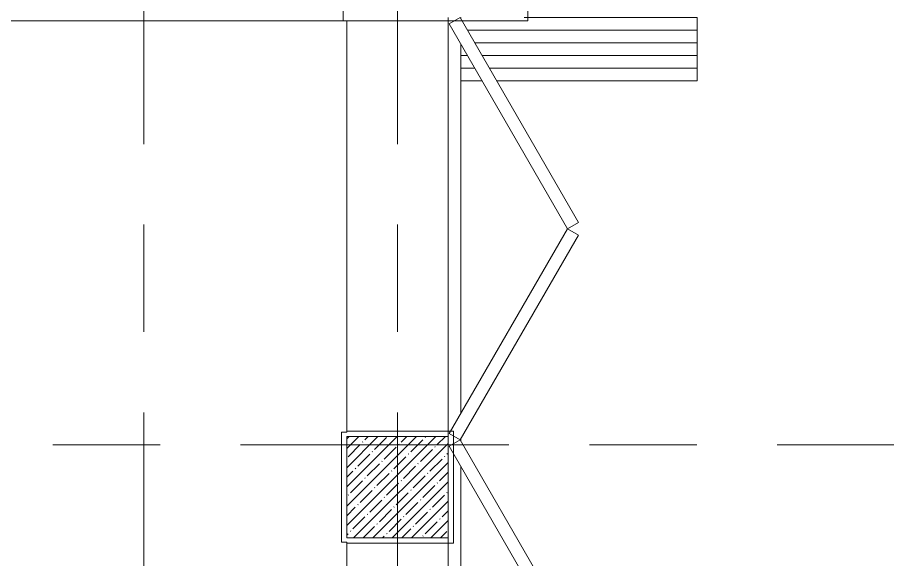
# Model space of a CAD drawing. Header units: millimetres. Extents: x -4029 to 232974, y -8553 to 104777.
# Drawn here: x 11762 to 16910, y 21471 to 24680 of the extents above; entities that cross this region are included whole.
import ezdxf

# ---------------------------------------------------------------- set-up
doc = ezdxf.new("R2010")
doc.units = ezdxf.units.MM
doc.linetypes.add('Осевая', pattern=[3175, 635, -476.25, 1587.5, -476.25])
for name, color, linetype, lineweight in [('A-AREA-BNDY', 7, 'Continuous', 9), ('S-COLS', 7, 'Continuous', 9), ('Оси-2', 7, 'Осевая', 9)]:
    doc.layers.add(name, color=color, linetype=linetype, lineweight=lineweight)
for name, color, linetype, lineweight, true_color in [('A-DOOR-1', 7, 'Continuous', 9, 0xaaaaaa), ('A-DOOR-FRAM-2', 7, 'Continuous', 9, 0xaaaaaa), ('A-FLOR-1', 7, 'Continuous', 9, 0xaaaaaa)]:
    doc.layers.add(name, color=color, linetype=linetype, lineweight=lineweight, true_color=true_color)

# ---------------------------------------------------------------- blocks, each defined once
blk = doc.blocks.new('BSC_Колонна _Прямоугольная - 600х600-V4-План монтажа стен и перегородок 1 этажа в осях 1-12')
at = {"layer": 'S-COLS'}
h = blk.add_hatch(dxfattribs=at)
h.set_pattern_fill('FP_9', color=256, style=0, pattern_type=2)
h.set_pattern_definition([(45, (-14010, -21900), (-57.02463, 57.02463), []), (45, (-13952.975, -21900), (-57.02463, 57.02463), [100.806, -20.161, 3.353, -16.808])])
h.paths.add_polyline_path([(300, -300), (300, 300), (-300, 300), (-300, -300)])
for p, q in [((300, 300), (-300, 300)), ((-300, 300), (-300, -300)), ((300, -300), (300, 300)), ((-300, -300), (300, -300))]:
    blk.add_line(p, q, dxfattribs=at)
blk = doc.blocks.new('DOR__перегородка__Прямоугольная - ТП-2_ Вн_ДПГ_9480х4200h_2-23998078-План монтажа стен и перегородок 1 этажа в осях 1-12')
at = {"layer": 'A-DOOR-1'}
for p, q in [((3250, 0), (6400, 0)), ((7000, 0), (9480, 0)), ((4636.7, -75), (6823.8, -75)), ((6973.8, -75), (6985, -75)), ((7135, -75), (9323.2, -75)), ((9105.2, -200.9), (9105.2, -75)), ((9180.2, -157.6), (9180.2, -75)), ((9255.2, -114.3), (9255.2, -75)), ((9473.2, -75), (9480, -75)), ((9405.2, -1474.2), (9405.2, -114.3)), ((9255.2, -1474.2), (9255.2, -200.9)), ((9330.2, -1474.2), (9330.2, -157.6)), ((9180.2, -1474.2), (9180.2, -244.2)), ((9105.2, -1474.2), (9105.2, -287.5)), ((9480, -1474.2), (9480, -450)), ((9105.2, -1474.2), (9480, -1474.2))]:
    blk.add_line(p, q, dxfattribs=at)
at = {"layer": 'A-DOOR-FRAM-2'}
for p, q in [((6942.1, -6.7), (5729.7, -706.9)), ((6979.6, -71.7), (6942.1, -6.7)), ((7016.7, -6.7), (6979.2, -71.7)), ((8229.1, -706.9), (7016.7, -6.7)), ((9441.4, -6.7), (8229.1, -706.9)), ((9478.9, -71.7), (9441.4, -6.7)), ((5767.3, -771.8), (6979.6, -71.7)), ((6979.2, -71.7), (8191.6, -771.8)), ((8266.6, -771.8), (9478.9, -71.7)), ((8191.6, -771.8), (8229.1, -706.9)), ((8229.1, -706.9), (8266.6, -771.8))]:
    blk.add_line(p, q, dxfattribs=at)

msp = doc.modelspace()

# ---------------------------------------------------------------- linework, layer by layer
at = {"layer": 'A-AREA-BNDY', "flags": 128}
for points in [[(13710, 15225.5001), (13710, 17825.5001), (13679, 17825.5001), (13679, 18474.5001), (13710, 18474.5001), (13710, 18484.5001), (13710, 21574.5), (13679, 21574.5), (13679, 22224.5), (13710, 22224.5), (13710, 22226.5), (13710, 24659.4999), (13689, 24659.4999), (13689, 27150), (13460.2565, 27150), (9731, 27150)], [(21879, 26848.9999), (20221, 26848.9999), (20221, 26476.1866), (18741.2566, 26476.1866), (18741.2566, 26269), (18079.2566, 26269), (18079.2566, 26473.9999), (14781, 26473.9999), (14781, 24658.9999), (13710, 24658.9999), (13710, 22232), (14341, 22232), (14341, 21569), (13710, 21569), (13710, 18490.0001), (14341, 18490.0001), (14341, 17821.0001), (13710, 17821.0001), (13710, 15231.0001), (20231, 15231.0001), (20231, 12120.9998), (22569, 12120.9998)]]:
    msp.add_lwpolyline(points, dxfattribs=at)
at = {"layer": 'A-FLOR-1'}
for p, q in [((13690, 24659.9999), (13690, 27100)), ((9710, 24659.9999), (13690, 24659.9999))]:
    msp.add_line(p, q, dxfattribs=at)
at = {"layer": 'Оси-2'}
for p, q in [((12510, 593.7414), (12510, 24898.0711)), ((14010, 593.7414), (14010, 24898.0711)), ((-728.7494, 22150.0001), (36035.9723, 22150.0001))]:
    msp.add_line(p, q, dxfattribs=at)

# ---------------------------------------------------------------- block references
at = {"layer": 'A-DOOR-1', "rotation": 90.00000000000044}
msp.add_blockref('DOR__перегородка__Прямоугольная - ТП-2_ Вн_ДПГ_9480х4200h_2-23998078-План монтажа стен и перегородок 1 этажа в осях 1-12', (14310, 15199.9999), dxfattribs=at)
at = {"layer": 'S-COLS'}
msp.add_blockref('BSC_Колонна _Прямоугольная - 600х600-V4-План монтажа стен и перегородок 1 этажа в осях 1-12', (14010, 21900), dxfattribs=at)

doc.saveas('drawing.dxf')
